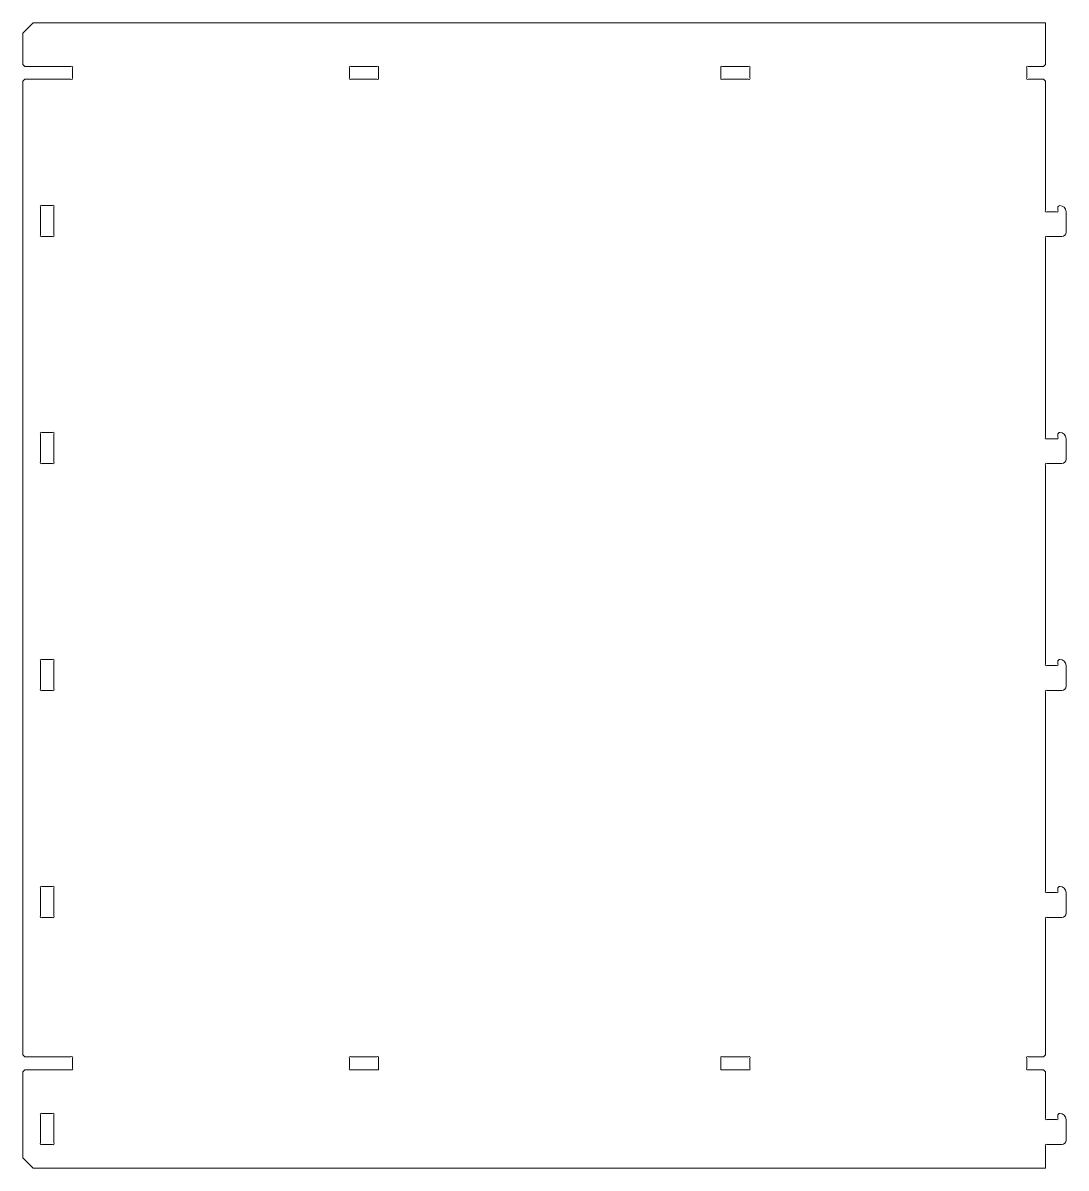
# Model space of a CAD drawing. Header units: millimetres. Extents: x 48 to 1147, y 15 to 1138.
# Drawn here: x 623 to 1129, y 576 to 1131 of the extents above; entities that cross this region are included whole.
import ezdxf

# ---------------------------------------------------------------- set-up
doc = ezdxf.new("R2010")
doc.units = ezdxf.units.MM

msp = doc.modelspace()

# ---------------------------------------------------------------- linework, layer by layer
at = {"color": 7, "linetype": 'Continuous', "lineweight": 15}
for p, q in [((628.439, 1131.246), (623.439, 1126.246)), ((1118.839, 1131.246), (628.439, 1131.246)), ((1118.839, 1111.146), (1118.839, 1131.246)), ((623.439, 1126.246), (623.439, 1111.146)), ((623.439, 1111.146), (624.439, 1110.146)), ((646.732, 1110.146), (624.439, 1110.146)), ((794.932, 1110.146), (782.346, 1110.146)), ((974.932, 1110.146), (962.346, 1110.146)), ((1117.839, 1110.146), (1110.546, 1110.146)), ((1117.839, 1110.146), (1118.839, 1111.146)), ((647.439, 1104.653), (647.439, 1109.439)), ((781.639, 1109.439), (781.639, 1104.653)), ((795.639, 1104.653), (795.639, 1109.439)), ((961.639, 1109.439), (961.639, 1104.653)), ((975.639, 1104.653), (975.639, 1109.439)), ((1109.839, 1109.439), (1109.839, 1104.653)), ((624.439, 1103.946), (623.439, 1102.946)), ((623.439, 1102.946), (623.439, 631.146)), ((624.439, 1103.946), (646.732, 1103.946)), ((782.346, 1103.946), (794.932, 1103.946)), ((962.346, 1103.946), (974.932, 1103.946)), ((1110.546, 1103.946), (1117.839, 1103.946)), ((1118.839, 1102.946), (1117.839, 1103.946)), ((1118.839, 1040.453), (1118.839, 1102.946)), ((631.939, 1042.039), (631.939, 1028.453)), ((637.732, 1042.746), (632.646, 1042.746)), ((638.439, 1028.453), (638.439, 1042.039)), ((1124.132, 1039.746), (1119.546, 1039.746)), ((1124.839, 1041.746), (1124.839, 1040.453)), ((1128.839, 1029.746), (1128.839, 1039.746)), ((632.646, 1027.746), (637.732, 1027.746)), ((1118.839, 930.453), (1118.839, 1027.039)), ((1119.546, 1027.746), (1126.839, 1027.746)), ((637.732, 932.746), (632.646, 932.746)), ((631.939, 932.039), (631.939, 918.453)), ((638.439, 918.453), (638.439, 932.039)), ((1124.132, 929.746), (1119.546, 929.746)), ((1124.839, 931.746), (1124.839, 930.453)), ((1128.839, 919.746), (1128.839, 929.746)), ((632.646, 917.746), (637.732, 917.746)), ((1118.839, 820.453), (1118.839, 917.039)), ((1119.546, 917.746), (1126.839, 917.746)), ((631.939, 822.039), (631.939, 808.453)), ((637.732, 822.746), (632.646, 822.746)), ((638.439, 808.453), (638.439, 822.039)), ((1124.839, 821.746), (1124.839, 820.453)), ((1124.132, 819.746), (1119.546, 819.746)), ((1128.839, 809.746), (1128.839, 819.746)), ((632.646, 807.746), (637.732, 807.746)), ((1118.839, 710.453), (1118.839, 807.039)), ((1119.546, 807.746), (1126.839, 807.746)), ((631.939, 712.039), (631.939, 698.453)), ((637.732, 712.746), (632.646, 712.746)), ((638.439, 698.453), (638.439, 712.039)), ((1124.839, 711.746), (1124.839, 710.453)), ((1124.132, 709.746), (1119.546, 709.746)), ((1128.839, 699.746), (1128.839, 709.746)), ((632.646, 697.746), (637.732, 697.746)), ((1118.839, 631.146), (1118.839, 697.039)), ((1119.546, 697.746), (1126.839, 697.746)), ((623.439, 631.146), (624.439, 630.146)), ((646.732, 630.146), (624.439, 630.146)), ((647.439, 624.653), (647.439, 629.439)), ((781.639, 629.439), (781.639, 624.653)), ((794.932, 630.146), (782.346, 630.146)), ((795.639, 624.653), (795.639, 629.439)), ((961.639, 629.439), (961.639, 624.653)), ((974.932, 630.146), (962.346, 630.146)), ((975.639, 624.653), (975.639, 629.439)), ((1109.839, 629.439), (1109.839, 624.653)), ((1117.839, 630.146), (1110.546, 630.146)), ((1117.839, 630.146), (1118.839, 631.146)), ((624.439, 623.946), (623.439, 622.946)), ((623.439, 622.946), (623.439, 581.246)), ((624.439, 623.946), (646.732, 623.946)), ((782.346, 623.946), (794.932, 623.946)), ((962.346, 623.946), (974.932, 623.946)), ((1110.546, 623.946), (1117.839, 623.946)), ((1118.839, 622.946), (1117.839, 623.946)), ((1118.839, 600.453), (1118.839, 622.946)), ((631.939, 602.039), (631.939, 588.453)), ((637.732, 602.746), (632.646, 602.746)), ((638.439, 588.453), (638.439, 602.039)), ((1124.132, 599.746), (1119.546, 599.746)), ((1124.839, 601.746), (1124.839, 600.453)), ((1128.839, 589.746), (1128.839, 599.746)), ((632.646, 587.746), (637.732, 587.746)), ((1118.839, 576.246), (1118.839, 587.039)), ((1119.546, 587.746), (1126.839, 587.746)), ((623.439, 581.246), (628.439, 576.246)), ((628.439, 576.246), (1118.839, 576.246))]:
    msp.add_line(p, q, dxfattribs=at)
for centre, radius, start, end in [((647.086, 1109.792), 0.5, 315, 135), ((781.993, 1109.792), 0.5, 45, 225), ((795.286, 1109.792), 0.5, 315, 135), ((961.993, 1109.792), 0.5, 45, 225), ((975.286, 1109.792), 0.5, 315, 135), ((1110.193, 1109.792), 0.5, 45, 225), ((647.086, 1104.3), 0.5, 225, 45), ((781.993, 1104.3), 0.5, 135, 315), ((795.286, 1104.3), 0.5, 225, 45), ((961.993, 1104.3), 0.5, 135, 315), ((975.286, 1104.3), 0.5, 225, 45), ((1110.193, 1104.3), 0.5, 135, 315), ((632.293, 1042.392), 0.5, 45, 225), ((638.086, 1042.392), 0.5, 315, 135), ((1119.193, 1040.1), 0.5, 135, 315), ((1124.486, 1040.1), 0.5, 225, 45), ((1125.839, 1041.746), 1, 90, 180), ((1125.839, 1039.746), 3, 0, 90), ((632.293, 1028.1), 0.5, 135, 315), ((638.086, 1028.1), 0.5, 225, 45), ((1119.193, 1027.392), 0.5, 45, 225), ((1126.839, 1029.746), 2, 270, 0), ((632.293, 932.392), 0.5, 45, 225), ((638.086, 932.392), 0.5, 315, 135), ((1125.839, 931.746), 1, 90, 180), ((1125.839, 929.746), 3, 0, 90), ((1119.193, 930.1), 0.5, 135, 315), ((1124.486, 930.1), 0.5, 225, 45), ((632.293, 918.1), 0.5, 135, 315), ((638.086, 918.1), 0.5, 225, 45), ((1119.193, 917.392), 0.5, 45, 225), ((1126.839, 919.746), 2, 270, 0), ((632.293, 822.392), 0.5, 45, 225), ((638.086, 822.392), 0.5, 315, 135), ((1125.839, 821.746), 1, 90, 180), ((1125.839, 819.746), 3, 0, 90), ((1119.193, 820.1), 0.5, 135, 315), ((1124.486, 820.1), 0.5, 225, 45), ((632.293, 808.1), 0.5, 135, 315), ((638.086, 808.1), 0.5, 225, 45), ((1119.193, 807.392), 0.5, 45, 225), ((1126.839, 809.746), 2, 270, 0), ((632.293, 712.392), 0.5, 45, 225), ((638.086, 712.392), 0.5, 315, 135), ((1119.193, 710.1), 0.5, 135, 315), ((1124.486, 710.1), 0.5, 225, 45), ((1125.839, 711.746), 1, 90, 180), ((1125.839, 709.746), 3, 0, 90), ((1126.839, 699.746), 2, 270, 0), ((632.293, 698.1), 0.5, 135, 315), ((638.086, 698.1), 0.5, 225, 45), ((1119.193, 697.392), 0.5, 45, 225), ((647.086, 629.792), 0.5, 315, 135), ((781.993, 629.792), 0.5, 45, 225), ((795.286, 629.792), 0.5, 315, 135), ((961.993, 629.792), 0.5, 45, 225), ((975.286, 629.792), 0.5, 315, 135), ((1110.193, 629.792), 0.5, 45, 225), ((647.086, 624.3), 0.5, 225, 45), ((781.993, 624.3), 0.5, 135, 315), ((795.286, 624.3), 0.5, 225, 45), ((961.993, 624.3), 0.5, 135, 315), ((975.286, 624.3), 0.5, 225, 45), ((1110.193, 624.3), 0.5, 135, 315), ((632.293, 602.392), 0.5, 45, 225), ((638.086, 602.392), 0.5, 315, 135), ((1119.193, 600.1), 0.5, 135, 315), ((1124.486, 600.1), 0.5, 225, 45), ((1125.839, 601.746), 1, 90, 180), ((1125.839, 599.746), 3, 0, 90), ((632.293, 588.1), 0.5, 135, 315), ((638.086, 588.1), 0.5, 225, 45), ((1126.839, 589.746), 2, 270, 0), ((1119.193, 587.392), 0.5, 45, 225)]:
    msp.add_arc(centre, radius, start, end, dxfattribs=at)

doc.saveas('drawing.dxf')
